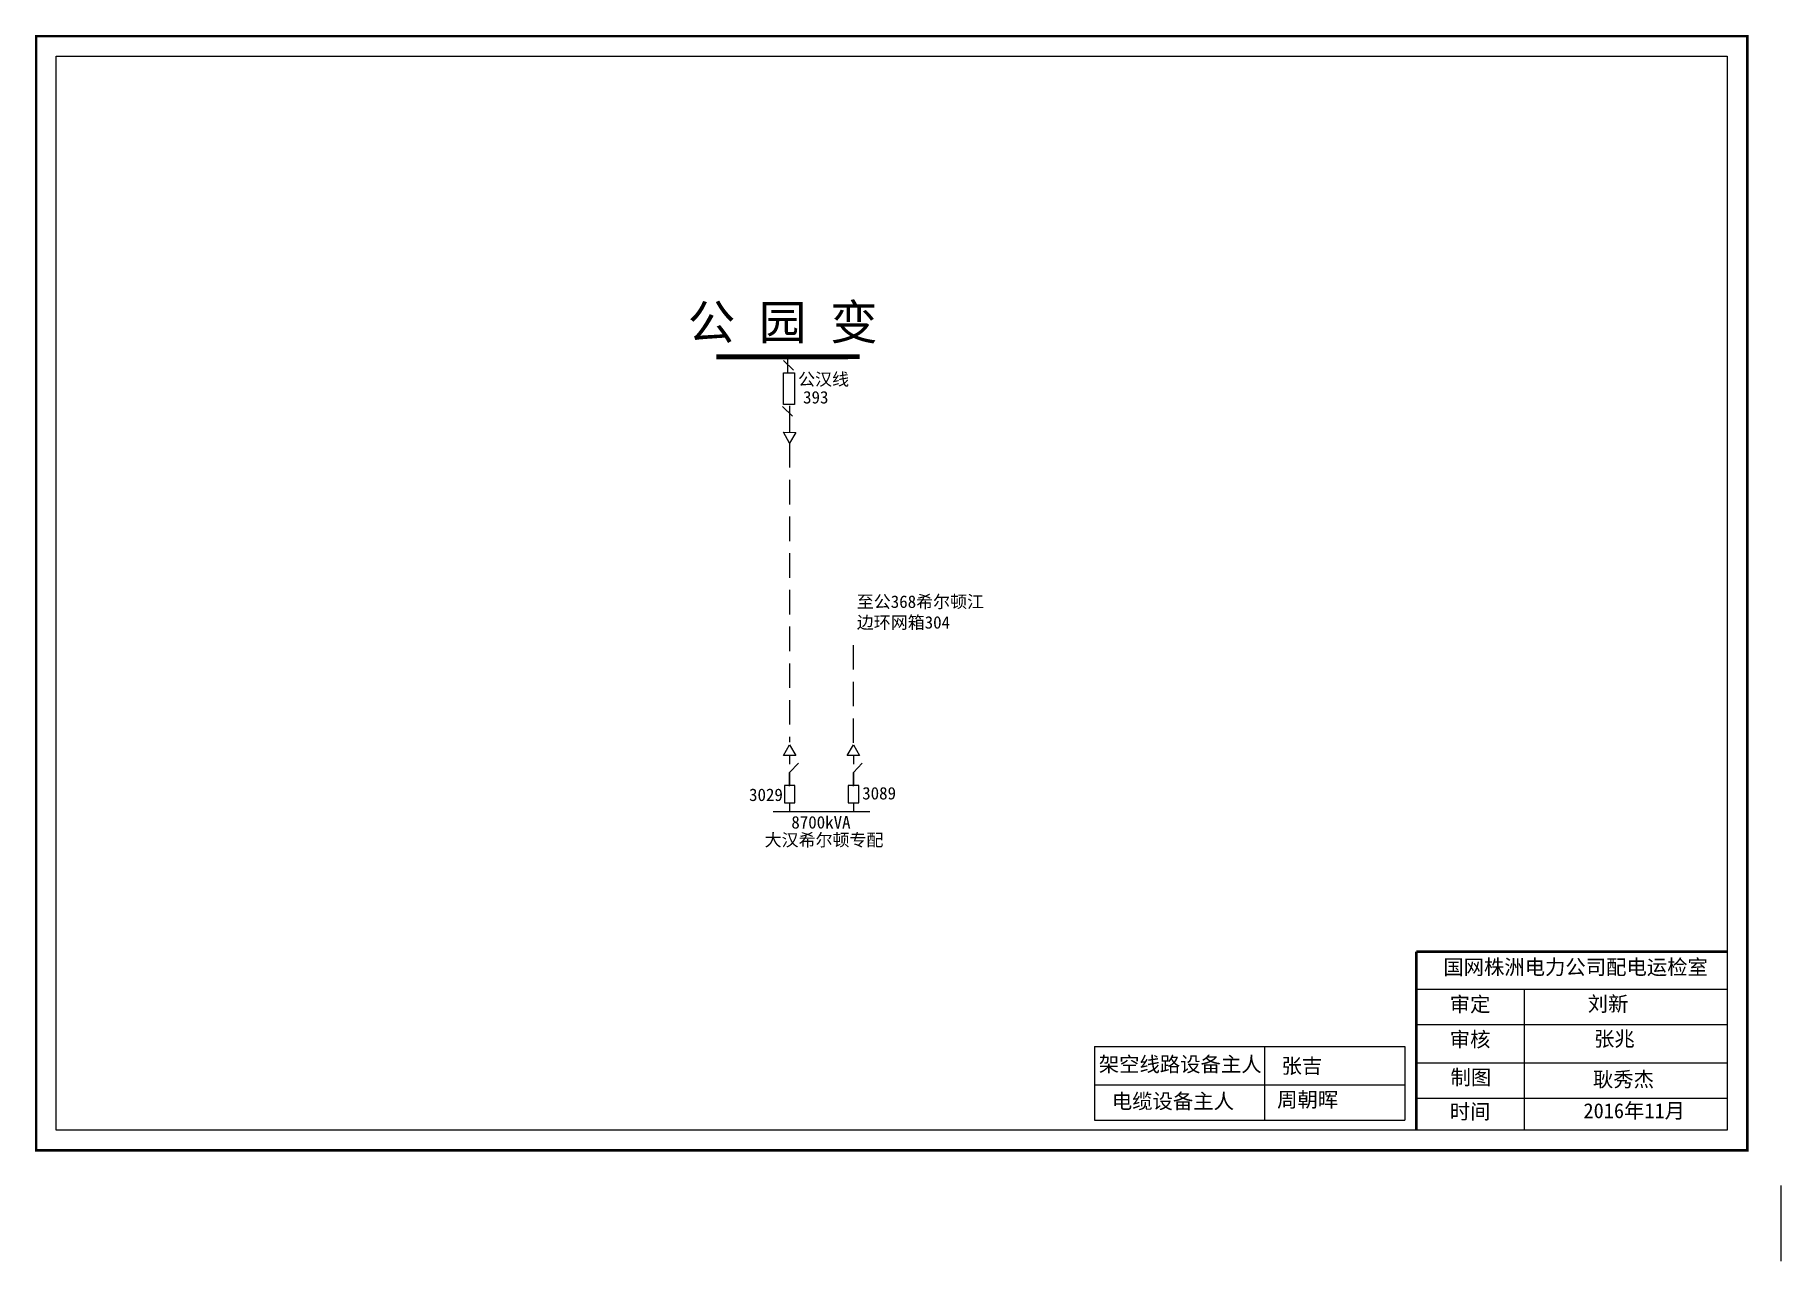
# Model space of a CAD drawing. Extents: x 0 to 351, y -22 to 224.
import ezdxf

# ---------------------------------------------------------------- set-up
doc = ezdxf.new("R2010")
doc.units = 0
doc.header["$LTSCALE"] = 0.774411
doc.header["$MEASUREMENT"] = 0
doc.linetypes.add('ACAD_ISO02W100', pattern=[15, 12, -3])
doc.linetypes.add('DASHED2', pattern=[9.525, 6.35, -3.175])
doc.layers.get('0').update_dxf_attribs({"linetype": 'CONTINUOUS'})
doc.layers.add('Layer2', color=1, linetype='CONTINUOUS')
doc.styles.get("Standard").update_dxf_attribs({"font": '', "height": 2.5})
doc.styles.add('字体', font='', dxfattribs={"height": 2.5})
doc.styles.get('Standard').set_extended_font_data('楷体_GB2312')
doc.styles.get('字体').set_extended_font_data('楷体_GB2312')

msp = doc.modelspace()

# ---------------------------------------------------------------- linework, layer by layer
at = {"linetype": 'Continuous'}
for p, q in [((152.18, 157.03), (150.2, 159)), ((151.96, 147.79), (149.98, 149.77)), ((277.4, 32.65), (339.77, 32.65)), ((299.05, 32.64), (299.05, 4.31)), ((277.4, 25.54), (339.77, 25.54)), ((212.67, 21.11), (275.04, 21.11)), ((212.67, 21.11), (212.67, 6.26)), ((246.88, 21.11), (246.88, 6.26)), ((275.04, 21.11), (275.04, 6.26)), ((277.4, 17.79), (339.77, 17.79)), ((212.67, 13.36), (275.04, 13.36)), ((277.4, 10.69), (339.77, 10.69)), ((212.67, 6.26), (275.04, 6.26)), ((350.71, -22.04), (350.71, -6.85))]:
    msp.add_line(p, q, dxfattribs=at)
at = {"linetype": 'ACAD_ISO02W100'}
msp.add_line((151.04, 156.53), (151.04, 159.62), dxfattribs=at)
for p, q in [((151.37, 149.87), (151.37, 144.51)), ((150.16, 144.57), (152.64, 144.56)), ((151.39, 142.41), (150.16, 144.57)), ((152.64, 144.56), (151.39, 142.41)), ((150.16, 79.61), (151.4, 81.76)), ((151.4, 81.76), (152.65, 79.61)), ((162.99, 79.61), (164.23, 81.76)), ((164.23, 81.76), (165.47, 79.61)), ((152.65, 79.61), (150.16, 79.61)), ((151.4, 79.61), (151.4, 77.87)), ((151.4, 79.61), (151.4, 77.88)), ((151.4, 76.2), (153.18, 78.08)), ((165.47, 79.61), (162.99, 79.61)), ((164.23, 79.61), (164.23, 77.87)), ((164.23, 79.61), (164.23, 78.21)), ((164.23, 76.2), (166, 78.08)), ((151.4, 73.44), (151.4, 76.2)), ((151.4, 76.2), (151.4, 73.57)), ((164.23, 73.44), (164.23, 76.2)), ((164.23, 76.2), (164.23, 73.57)), ((167.55, 68.29), (148.08, 68.29)), ((151.4, 70.07), (151.4, 68.29)), ((164.23, 70.07), (164.23, 68.29))]:
    msp.add_line(p, q)
at = {"linetype": 'DASHED2'}
msp.add_line((151.37, 142.38), (151.37, 82.27), dxfattribs=at)
at = {"color": 7, "linetype": 'DASHED2'}
msp.add_line((164.17, 101.78), (164.17, 82.15), dxfattribs=at)
at = {"linetype": 'Continuous', "const_width": 0.5}
msp.add_lwpolyline([(-0.07, 224.2), (343.91, 224.2), (343.91, 0.23), (-0.07, 0.23)], close=True, dxfattribs=at)
at = {"linetype": 'Continuous'}
msp.add_lwpolyline([(3.98, 220.15), (339.86, 220.15), (339.86, 4.28), (3.98, 4.28)], close=True, dxfattribs=at)
for points, const_width in [([(165.49, 159.77), (136.67, 159.75)], 1), ([(277.37, 40.15), (277.37, 4.42)], 0.5), ([(277.4, 40.15), (339.77, 40.15)], 0.5)]:
    msp.add_lwpolyline(points, dxfattribs=dict(at, const_width=const_width))
at = {"linetype": 'ACAD_ISO02W100'}
msp.add_lwpolyline([(152.37, 150.13), (150.16, 150.13), (150.16, 156.53), (152.37, 156.53)], close=True, dxfattribs=at)
for points in [[(150.35, 70.07), (152.45, 70.07), (152.45, 73.57), (150.35, 73.57)], [(163.18, 70.07), (165.28, 70.07), (165.28, 73.57), (163.18, 73.57)]]:
    msp.add_lwpolyline(points, close=True)

# ---------------------------------------------------------------- texts
for s, p in [('8700kVA', (151.74, 64.92)), ('大汉希尔顿专配', (146.38, 61.37))]:
    msp.add_text(s, height=2.5).set_placement(p)
at = {"linetype": 'Continuous', "attachment_point": 1, "style": '字体'}
for s, insert, char_height, width in [('公 园 变', (130.91, 170.22), 7, 70.6481), ('公汉线', (153.11, 156.48), 2.5, 31.1905), ('国网株洲电力公司配电运检室', (282.8, 38.56), 3, 82.0179), ('{\\fSimSun|b0|i0|c134|p2;刘新}', (311.83, 31.17), 3, 23.4615), ('审定', (284.1, 31.09), 3, 23.4615), ('审核', (284.1, 24.02), 3, 23.4615), ('张兆', (313.1, 24.15), 3, 33.0539), ('架空线路设备主人', (213.55, 19.03), 3, 58.56), ('张吉', (250.28, 18.7), 3, 47.14), ('制图', (284.26, 16.4), 3, 23.4615), ('{\\fSimSun|b0|i0|c134|p2;耿秀杰}', (312.88, 15.99), 3, 61.7778), ('电缆设备主人', (216.17, 11.61), 3, 58.56), ('周朝晖', (249.4, 11.93), 3, 33.0539), ('时间', (284.1, 9.52), 3, 23.4615), ('2016{\\fSimSun|b0|i0|c134|p2;年}11{\\fSimSun|b0|i0|c134|p2;月}', (310.98, 9.69), 3, 23.4615)]:
    msp.add_mtext(s, dxfattribs=dict(at, insert=insert, char_height=char_height, width=width))
at = {"linetype": 'Continuous', "insert": (154.1, 152.86), "char_height": 2.5, "width": 5.6554, "attachment_point": 1}
msp.add_mtext('393', dxfattribs=at)
at = {"color": 0, "linetype": 'Continuous', "insert": (164.91, 111.77), "char_height": 2.5, "width": 26.1666, "attachment_point": 1, "style": '字体'}
msp.add_mtext('{\\fSimSun|b0|i0|c134|p2;至公368希尔顿江边环网箱304}', dxfattribs=at)
at = {"layer": 'Layer2', "color": 7, "linetype": 'Continuous', "char_height": 2.5, "attachment_point": 1}
for s, insert, width in [('3029', (143.24, 72.95), 5.4001), ('3089', (165.99, 73.26), 3.6015)]:
    msp.add_mtext(s, dxfattribs=dict(at, insert=insert, width=width))

doc.saveas('drawing.dxf')
